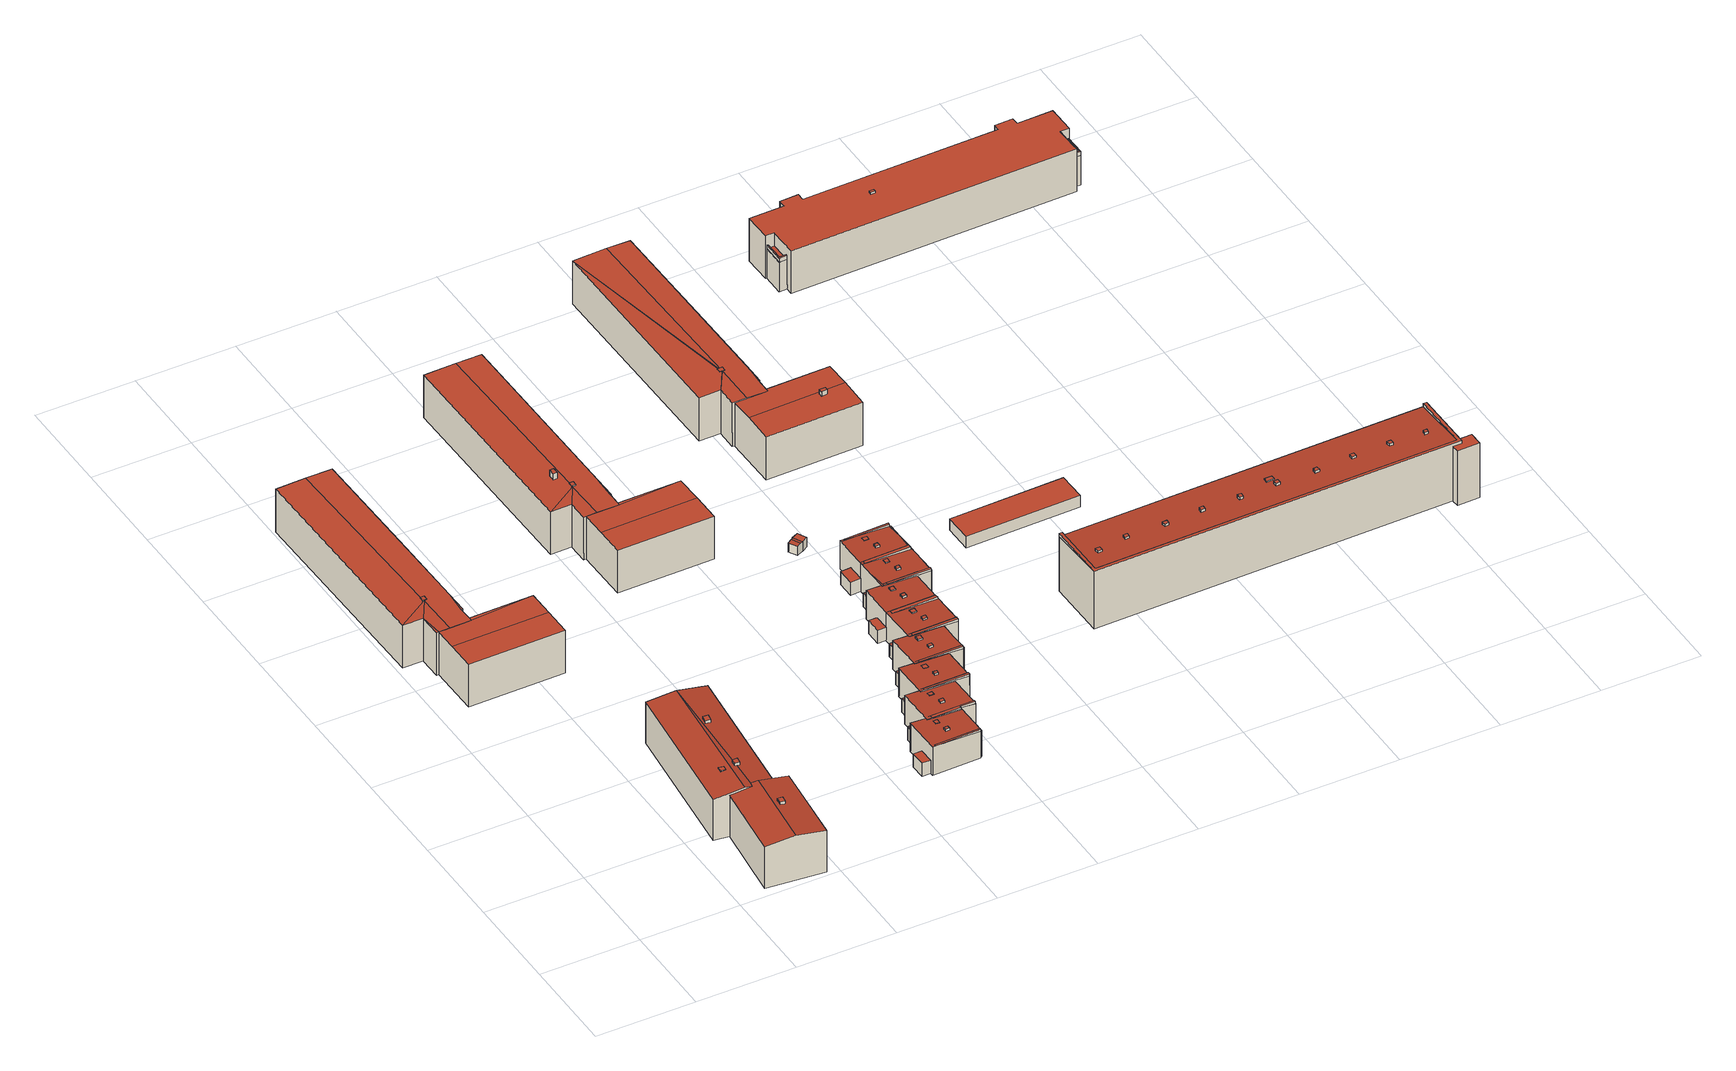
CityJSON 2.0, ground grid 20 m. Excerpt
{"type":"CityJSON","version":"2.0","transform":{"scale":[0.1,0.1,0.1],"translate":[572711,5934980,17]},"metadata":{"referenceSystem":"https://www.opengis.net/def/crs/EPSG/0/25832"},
"CityObjects":{
"building1":{"type":"Building","attributes":{"Grundfläche 2D":"534.736871","Grundhöhe NN":"17.238"},"children":["building1-1","building1-2","building1-3","building1-4"],"geometry":[{"type":"Solid","lod":"3","boundaries":[[[[0,1,2,3,4]],[[5,6,7,0,4,8,9]],[[7,6,5,10,11,12,0]],[[13,14,15,16,17,8,18]],[[19,15,14,20]],[[2,1,21,22]],[[8,4,3,2,22,23,18]],[[12,11,24,25]],[[21,1,0,12,25]],[[13,18,23,26]],[[20,14,13,26,27]],[[19,20,27,28]],[[10,5,16,15,19,28,24,11]],[[16,5,9,17]],[[9,8,17]],[[27,26,23,22,21,25,24,28]]]],"semantics":{"surfaces":[{"type":"RoofSurface"},{"type":"WallSurface"},{"type":"GroundSurface"}],"values":[[0,0,0,0,0,1,1,1,1,1,1,1,1,1,1,2]]}}]},
"building1-1":{"type":"BuildingInstallation","parents":["building1"],"geometry":[{"type":"MultiSurface","lod":"3","boundaries":[[[29,30,31,32]],[[32,31,33,34]],[[29,32,34,35]],[[30,29,35,36]],[[31,30,36,33]]],"semantics":{"surfaces":[{"type":"RoofSurface"},{"type":"WallSurface"}],"values":[0,1,1,1,1]}}]},
"building1-2":{"type":"BuildingInstallation","parents":["building1"],"geometry":[{"type":"MultiSurface","lod":"3","boundaries":[[[37,38,39,40]],[[6,41,38,37,42]],[[41,43,39,38]],[[7,44,40,39,43]],[[44,42,37,40]]],"semantics":{"surfaces":[{"type":"RoofSurface"},{"type":"WallSurface"}],"values":[0,1,1,1,1]}}]},
"building1-3":{"type":"BuildingInstallation","parents":["building1"],"geometry":[{"type":"MultiSurface","lod":"3","boundaries":[[[45,46,47,48]],[[48,47,49,50]],[[45,48,50,51]],[[46,45,51,52]],[[47,46,52,49]]],"semantics":{"surfaces":[{"type":"RoofSurface"},{"type":"WallSurface"}],"values":[0,1,1,1,1]}}]},
"building1-4":{"type":"BuildingInstallation","parents":["building1"],"geometry":[{"type":"MultiSurface","lod":"3","boundaries":[[[53,54,55,56]],[[56,55,57,58]],[[53,56,58,59]],[[54,53,59,60]],[[55,54,60,57]]],"semantics":{"surfaces":[{"type":"RoofSurface"},{"type":"WallSurface"}],"values":[0,1,1,1,1]}}]},
"building2":{"type":"Building","attributes":{"Grundfläche 2D":"749.500406","Grundhöhe NN":"17.778"},"children":["building2-1","building2-2","building2-3"],"geometry":[{"type":"Solid","lod":"3","boundaries":[[[[61,62,63]],[[64,65,63]],[[63,65,66,61]],[[67,68,69,70,71,72,73,74,61,66]],[[61,74,73,75,62,61,66]],[[76,70,69]],[[77,78,79,80]],[[81,67,82,65,79,78]],[[67,81,68]],[[75,73,72,83,84]],[[62,75,84,85]],[[63,62,85,86]],[[64,63,86,87]],[[66,65,82,67]],[[88,65,64,87]],[[68,89,90,69]],[[76,69,90,91]],[[72,71,70,76,91,83]],[[80,79,65,88,92]],[[77,80,92,93]],[[81,78,77,93,94]],[[68,81,94,89]],[[84,83,91,90,89,94,93,92,88,87,86,85]]]],"semantics":{"surfaces":[{"type":"RoofSurface"},{"type":"WallSurface"},{"type":"GroundSurface"}],"values":[[0,0,0,0,0,0,0,0,0,1,1,1,1,1,1,1,1,1,1,1,1,1,2]]}}]},
"building2-1":{"type":"BuildingInstallation","parents":["building2"],"geometry":[{"type":"MultiSurface","lod":"3","boundaries":[[[95,96,97,98,99]],[[95,100,61,96]],[[97,96,61,101]],[[98,97,101,102]],[[102,74,103,99,98]],[[95,99,103,100]]],"semantics":{"surfaces":[{"type":"RoofSurface"},{"type":"WallSurface"}],"values":[0,1,1,1,1,1]}}]},
"building2-2":{"type":"BuildingInstallation","parents":["building2"],"geometry":[{"type":"MultiSurface","lod":"3","boundaries":[[[104,105,106,107]],[[108,109,106,105]],[[109,110,107,106]],[[110,111,104,107]],[[111,108,105,104]],[[108,111,110,109]]],"semantics":{"surfaces":[{"type":"RoofSurface"},{"type":"WallSurface"},{"type":"OuterCeilingSurface"}],"values":[0,1,1,1,1,2]}}]},
"building2-3":{"type":"BuildingInstallation","parents":["building2"],"geometry":[{"type":"MultiSurface","lod":"3","boundaries":[[[112,113,114,115]],[[116,117,114,113]],[[117,118,115,114]],[[118,119,112,115]],[[119,116,113,112]],[[116,119,118,117]]],"semantics":{"surfaces":[{"type":"RoofSurface"},{"type":"WallSurface"},{"type":"OuterCeilingSurface"}],"values":[0,1,1,1,1,2]}}]},
"building3":{"type":"Building","attributes":{"Grundfläche 2D":"761.892820","Grundhöhe NN":"17.758"},"children":["building3-1","building3-2","building3-3","building3-4","building3-5"],"geometry":[{"type":"Solid","lod":"3","boundaries":[[[[120,121,122,123,124]],[[125,123,122]],[[125,126,127,123]],[[128,129,130]],[[123,127,131,132,130,129,133,120,124]],[[134,135,136,137]],[[137,138,131,139,134]],[[132,131,138]],[[122,121,140,141]],[[125,122,141,142]],[[126,125,142,143]],[[131,127,126,143,144,139]],[[132,145,146,130]],[[128,130,146,147]],[[133,129,128,147,148]],[[140,121,120,133,148]],[[135,134,139,144,149]],[[136,135,149,150]],[[138,137,136,150,151]],[[132,138,151,145]],[[150,149,144,143,142,141,140,148,147,146,145,151]]]],"semantics":{"surfaces":[{"type":"RoofSurface"},{"type":"WallSurface"},{"type":"GroundSurface"}],"values":[[0,0,0,0,0,0,0,0,1,1,1,1,1,1,1,1,1,1,1,1,2]]}}]},
"building3-1":{"type":"BuildingInstallation","parents":["building3"],"geometry":[{"type":"MultiSurface","lod":"3","boundaries":[[[152,153,154,155,156,157]],[[158,123,154,153]],[[123,159,155,154]],[[156,155,159,160]],[[160,124,157,156]],[[124,161,152,157]],[[152,161,158,153]]],"semantics":{"surfaces":[{"type":"RoofSurface"},{"type":"WallSurface"}],"values":[0,1,1,1,1,1,1]}}]},
"building3-2":{"type":"BuildingInstallation","parents":["building3"],"geometry":[{"type":"MultiSurface","lod":"3","boundaries":[[[162,163,164,165]],[[165,164,166,167]],[[162,165,167,168]],[[163,162,168,169]],[[164,163,169,166]]],"semantics":{"surfaces":[{"type":"RoofSurface"},{"type":"WallSurface"}],"values":[0,1,1,1,1]}}]},
"building3-3":{"type":"BuildingInstallation","parents":["building3"],"geometry":[{"type":"MultiSurface","lod":"3","boundaries":[[[170,171,172,173]],[[174,175,172,171]],[[175,176,173,172]],[[176,177,170,173]],[[177,174,171,170]],[[174,177,176,175]]],"semantics":{"surfaces":[{"type":"RoofSurface"},{"type":"WallSurface"},{"type":"OuterCeilingSurface"}],"values":[0,1,1,1,1,2]}}]},
"building3-4":{"type":"BuildingInstallation","parents":["building3"],"geometry":[{"type":"MultiSurface","lod":"3","boundaries":[[[178,179,180,181]],[[182,183,180,179]],[[183,184,181,180]],[[184,185,178,181]],[[185,182,179,178]],[[182,185,184,183]]],"semantics":{"surfaces":[{"type":"RoofSurface"},{"type":"WallSurface"},{"type":"OuterCeilingSurface"}],"values":[0,1,1,1,1,2]}}]},
"building3-5":{"type":"BuildingInstallation","parents":["building3"],"geometry":[{"type":"MultiSurface","lod":"3","boundaries":[[[186,187,188,189]],[[190,191,188,187]],[[191,192,189,188]],[[192,193,186,189]],[[193,190,187,186]],[[190,193,192,191]]],"semantics":{"surfaces":[{"type":"RoofSurface"},{"type":"WallSurface"},{"type":"OuterCeilingSurface"}],"values":[0,1,1,1,1,2]}}]},
"building4":{"type":"Building","attributes":{"Grundfläche 2D":"634.368986","Grundhöhe NN":"17.994"},"children":["building4-1","building4-2","building4-3","building4-4","building4-5","building4-6","building4-7","building4-8","building4-9","building4-10","building4-11","building4-12","building4-13","building4-14","building4-15","building4-16","building4-17","building4-18","building4-19","building4-20","building4-21","building4-22","building4-23","building4-24","building4-25","building4-26","building4-27","building4-28","building4-29","building4-30","building4-31","building4-32","building4-33"],"geometry":[{"type":"Solid","lod":"3","boundaries":[[[[194,195,196,197,198,199,200,201,202,203,204]],[[205,206,207]],[[208,209,210,211,212,213,214,215,216,217,206,205,218,219]],[[220,212,211]],[[221,214,213]],[[222,223,224,225,226,215,214,227]],[[221,227,214]],[[228,222,227]],[[229,230,231,232,233,234,235,236,237,238]],[[239,240,241,242,243,244,245,246,247,248,249]],[[238,237,250,251,252,253,230,229]],[[254,255,256,257,258,259,260,261,262,263,264]],[[265,266,267,268,269,270,271,272,273,274,275,276]],[[277,278,279,280]],[[281,282,283,284]],[[285,286,287,288]],[[289,290,291,292]],[[293,294,295,296]],[[297,298,299,300,301]],[[302,303,304,305]],[[306,307,308,309]],[[310,311,280,279,252,251,207,206,217,216,215,298,297,312]],[[313,314,315,316,317,318,210,209,208,219,218,205,207,251,250]],[[211,210,318,319]],[[220,211,319,320]],[[221,213,212,220,320,321]],[[298,215,226,225,322,323,299]],[[227,221,321,324,228]],[[228,324,325,222]],[[223,222,325,326]],[[225,224,223,326,322]],[[288,287,195,194,231,230,327,328]],[[329,330,331,332,233,232,231,194,204]],[[235,234,333,334]],[[234,233,332,333]],[[237,236,235,334,335]],[[336,253,252,279,278,337]],[[295,338,327,230,253,336,339,296]],[[314,313,250,237,335,315]],[[340,256,255,308,307,341]],[[292,291,245,244,258,257,256,340,342]],[[343,344,345,346,260,259,258,244,243]],[[261,260,346,347]],[[262,261,347,348]],[[349,350,263,262,348,351]],[[352,270,269,303,302,353]],[[282,354,355,271,270,352,356,283]],[[273,272,271,355,357]],[[274,273,357,358]],[[275,274,358,359]],[[360,361,276,275,359,362]],[[363,196,195,287,286,364]],[[309,308,255,254,197,196,363,365]],[[263,350,349,351,366,200,199,198,197,254,264]],[[201,200,366,367]],[[202,201,367,368]],[[330,329,204,203,202,368,331]],[[369,246,245,291,290,370]],[[304,303,269,268,247,246,369,371]],[[249,248,247,268,267,266]],[[249,266,265,239]],[[361,360,362,372,241,240,239,265,276]],[[344,343,243,242,241,372,345]],[[277,280,311,373]],[[278,277,373,337]],[[284,283,356,374]],[[281,284,374,375]],[[282,281,375,354]],[[285,288,328,376]],[[286,285,376,364]],[[289,292,342,377]],[[290,289,377,370]],[[293,296,339,378]],[[294,293,378,379]],[[295,294,379,338]],[[300,299,323,380]],[[301,300,380,381]],[[297,301,381,312]],[[305,304,371,382]],[[302,305,382,353]],[[306,309,365,383]],[[307,306,383,341]],[[369,370,377,342,340,341,383,365,363,364,376,328,327,338,379,378,339,336,337,373,311,310,312,381,380,323,322,326,325,324,321,320,319,318,317,316,315,335,334,333,332,331,368,367,366,351,348,347,346,345,372,362,359,358,357,355,354,375,374,356,352,353,382,371]]]],"semantics":{"surfaces":[{"type":"RoofSurface"},{"type":"WallSurface"},{"type":"GroundSurface"}],"values":[[0,0,0,0,0,0,0,0,0,0,0,0,0,0,0,0,0,0,0,0,0,1,1,1,1,1,1,1,1,1,1,1,1,1,1,1,1,1,1,1,1,1,1,1,1,1,1,1,1,1,1,1,1,1,1,1,1,1,1,1,1,1,1,1,1,1,1,1,1,1,1,1,1,1,1,1,1,1,1,1,1,1,2]]}}]},
"building4-1":{"type":"BuildingInstallation","parents":["building4"],"geometry":[{"type":"MultiSurface","lod":"3","boundaries":[[[384,385,198,386]],[[201,387,384,386,200]],[[387,385,384]],[[199,200,386,198]]],"semantics":{"surfaces":[{"type":"RoofSurface"},{"type":"WallSurface"}],"values":[0,1,1,1]}}]},
"building4-2":{"type":"BuildingInstallation","parents":["building4"],"geometry":[{"type":"MultiSurface","lod":"3","boundaries":[[[388,389,390,391]],[[391,390,392,393]],[[393,394,388,391]],[[389,388,394,395]],[[395,392,390,389]]],"semantics":{"surfaces":[{"type":"RoofSurface"},{"type":"WallSurface"}],"values":[0,1,1,1,1]}}]},
"building4-3":{"type":"BuildingInstallation","parents":["building4"],"geometry":[{"type":"MultiSurface","lod":"3","boundaries":[[[396,397,398,399]],[[400,401,399,398]],[[396,399,401,402]],[[397,396,402,403]],[[403,400,398,397]]],"semantics":{"surfaces":[{"type":"RoofSurface"},{"type":"WallSurface"}],"values":[0,1,1,1,1]}}]},
"building4-4":{"type":"BuildingInstallation","parents":["building4"],"geometry":[{"type":"MultiSurface","lod":"3","boundaries":[[[404,215,216,217,405,406]],[[405,407,406]],[[407,214,404,406]],[[214,215,404]]],"semantics":{"surfaces":[{"type":"RoofSurface"},{"type":"WallSurface"}],"values":[0,1,1,1]}}]},
"building4-5":{"type":"BuildingInstallation","parents":["building4"],"geometry":[{"type":"MultiSurface","lod":"3","boundaries":[[[408,409,410,411]],[[409,408,412,413]],[[411,410,414,415]],[[408,411,415,412]],[[410,409,413,414]]],"semantics":{"surfaces":[{"type":"RoofSurface"},{"type":"WallSurface"}],"values":[0,1,1,1,1]}}]},
"building4-6":{"type":"BuildingInstallation","parents":["building4"],"geometry":[{"type":"MultiSurface","lod":"3","boundaries":[[[416,417,418,419,420]],[[421,422,417,416]],[[422,423,418,417]],[[423,424,419,418]],[[424,425,421,416,420,419]]],"semantics":{"surfaces":[{"type":"RoofSurface"},{"type":"WallSurface"}],"values":[0,1,1,1,1]}}]},
"building4-7":{"type":"BuildingInstallation","parents":["building4"],"geometry":[{"type":"MultiSurface","lod":"3","boundaries":[[[426,427,428,429,430,431,205,432]],[[210,211,433,428,427]],[[429,428,433,434,435,436,431,430]],[[205,218,219,208,209,210,427,426,432]]],"semantics":{"surfaces":[{"type":"RoofSurface"},{"type":"WallSurface"}],"values":[0,1,1,1]}}]},
"building4-8":{"type":"BuildingInstallation","parents":["building4"],"geometry":[{"type":"MultiSurface","lod":"3","boundaries":[[[437,438,439,440]],[[441,442,438,437]],[[439,438,442,443]],[[443,444,440,439]],[[437,440,444,441]]],"semantics":{"surfaces":[{"type":"RoofSurface"},{"type":"WallSurface"}],"values":[0,1,1,1,1]}}]},
"building4-9":{"type":"BuildingInstallation","parents":["building4"],"geometry":[{"type":"MultiSurface","lod":"3","boundaries":[[[445,446,447,448]],[[448,447,449,450]],[[445,448,450,451]],[[446,445,451,452]],[[447,446,452,449]]],"semantics":{"surfaces":[{"type":"RoofSurface"},{"type":"WallSurface"}],"values":[0,1,1,1,1]}}]},
"building4-10":{"type":"BuildingInstallation","parents":["building4"],"geometry":[{"type":"MultiSurface","lod":"3","boundaries":[[[453,224,454,455]],[[453,223,224]],[[456,457,455,454]],[[457,222,223,453,455]]],"semantics":{"surfaces":[{"type":"RoofSurface"},{"type":"WallSurface"}],"values":[0,1,1,1]}}]},
"building4-11":{"type":"BuildingInstallation","parents":["building4"],"geometry":[{"type":"MultiSurface","lod":"3","boundaries":[[[458,459,460,229]],[[238,229,460]],[[459,458,461]],[[461,238,460,459]]],"semantics":{"surfaces":[{"type":"RoofSurface"},{"type":"WallSurface"}],"values":[0,1,1,1]}}]},
"building4-12":{"type":"BuildingInstallation","parents":["building4"],"geometry":[{"type":"MultiSurface","lod":"3","boundaries":[[[462,463,464,232,465]],[[233,234,466,463,462,465]],[[463,466,464]],[[233,465,232]]],"semantics":{"surfaces":[{"type":"RoofSurface"},{"type":"WallSurface"}],"values":[0,1,1,1]}}]},
"building4-13":{"type":"BuildingInstallation","parents":["building4"],"geometry":[{"type":"MultiSurface","lod":"3","boundaries":[[[467,468,469,470]],[[470,469,471,472]],[[467,470,472,473]],[[468,467,473,474]],[[469,468,474,471]]],"semantics":{"surfaces":[{"type":"RoofSurface"},{"type":"WallSurface"}],"values":[0,1,1,1,1]}}]},
"building4-14":{"type":"BuildingInstallation","parents":["building4"],"geometry":[{"type":"MultiSurface","lod":"3","boundaries":[[[475,476,477,478]],[[479,480,478,477]],[[475,478,480,481]],[[476,475,481,482]],[[482,479,477,476]]],"semantics":{"surfaces":[{"type":"RoofSurface"},{"type":"WallSurface"}],"values":[0,1,1,1,1]}}]},
"building4-15":{"type":"BuildingInstallation","parents":["building4"],"geometry":[{"type":"MultiSurface","lod":"3","boundaries":[[[483,484,485,486]],[[487,488,486,485]],[[483,486,488,489]],[[484,483,489,490]],[[490,487,485,484]]],"semantics":{"surfaces":[{"type":"RoofSurface"},{"type":"WallSurface"}],"values":[0,1,1,1,1]}}]},
"building4-16":{"type":"BuildingInstallation","parents":["building4"],"geometry":[{"type":"MultiSurface","lod":"3","boundaries":[[[491,492,493,494]],[[494,493,495,496]],[[496,497,491,494]],[[492,491,497,498]],[[498,495,493,492]]],"semantics":{"surfaces":[{"type":"RoofSurface"},{"type":"WallSurface"}],"values":[0,1,1,1,1]}}]},
"building4-17":{"type":"BuildingInstallation","parents":["building4"],"geometry":[{"type":"MultiSurface","lod":"3","boundaries":[[[499,500,501,502,248,503]],[[240,504,501,500]],[[501,504,502]],[[249,503,248]],[[249,239,499,503]],[[239,240,500,499]]],"semantics":{"surfaces":[{"type":"RoofSurface"},{"type":"WallSurface"}],"values":[0,1,1,1,1,1]}}]},
"building4-18":{"type":"BuildingInstallation","parents":["building4"],"geometry":[{"type":"MultiSurface","lod":"3","boundaries":[[[505,506,507,508]],[[508,507,509,510]],[[505,508,510,511]],[[506,505,511,512]],[[507,506,512,509]]],"semantics":{"surfaces":[{"type":"RoofSurface"},{"type":"WallSurface"}],"values":[0,1,1,1,1]}}]},
"building4-19":{"type":"BuildingInstallation","parents":["building4"],"geometry":[{"type":"MultiSurface","lod":"3","boundaries":[[[513,514,515,516]],[[517,518,516,515]],[[513,516,518,519]],[[514,513,519,520]],[[520,517,515,514]]],"semantics":{"surfaces":[{"type":"RoofSurface"},{"type":"WallSurface"}],"values":[0,1,1,1,1]}}]},
"building4-20":{"type":"BuildingInstallation","parents":["building4"],"geometry":[{"type":"MultiSurface","lod":"3","boundaries":[[[521,522,523,259,524]],[[260,261,525,522,521,524]],[[525,523,522]],[[260,524,259]]],"semantics":{"surfaces":[{"type":"RoofSurface"},{"type":"WallSurface"}],"values":[0,1,1,1]}}]},
"building4-21":{"type":"BuildingInstallation","parents":["building4"],"geometry":[{"type":"MultiSurface","lod":"3","boundaries":[[[526,527,528,529]],[[530,531,529,528]],[[526,529,531,532]],[[527,526,532,533]],[[533,530,528,527]]],"semantics":{"surfaces":[{"type":"RoofSurface"},{"type":"WallSurface"}],"values":[0,1,1,1,1]}}]},
"building4-22":{"type":"BuildingInstallation","parents":["building4"],"geometry":[{"type":"MultiSurface","lod":"3","boundaries":[[[534,535,536,537]],[[537,536,538,539]],[[539,540,534,537]],[[535,534,540,541]],[[541,538,536,535]]],"semantics":{"surfaces":[{"type":"RoofSurface"},{"type":"WallSurface"}],"values":[0,1,1,1,1]}}]},
"building4-23":{"type":"BuildingInstallation","parents":["building4"],"geometry":[{"type":"MultiSurface","lod":"3","boundaries":[[[542,543,544,545]],[[545,544,546,547]],[[542,545,547,548]],[[543,542,548,549]],[[544,543,549,546]]],"semantics":{"surfaces":[{"type":"RoofSurface"},{"type":"WallSurface"}],"values":[0,1,1,1,1]}}]},
"building4-24":{"type":"BuildingInstallation","parents":["building4"],"geometry":[{"type":"MultiSurface","lod":"3","boundaries":[[[550,551,552,553,272]],[[273,274,554,552,551,550]],[[552,554,553]],[[550,272,273]]],"semantics":{"surfaces":[{"type":"RoofSurface"},{"type":"WallSurface"}],"values":[0,1,1,1]}}]},
"building4-25":{"type":"BuildingInstallation","parents":["building4"],"geometry":[{"type":"MultiSurface","lod":"3","boundaries":[[[555,556,557,558]],[[558,557,559,560]],[[555,558,560,561]],[[556,555,561,562]],[[557,556,562,559]]],"semantics":{"surfaces":[{"type":"RoofSurface"},{"type":"WallSurface"}],"values":[0,1,1,1,1]}}]},
"building4-26":{"type":"BuildingInstallation","parents":["building4"],"geometry":[{"type":"MultiSurface","lod":"3","boundaries":[[[563,564,565,566]],[[567,568,566,565]],[[568,569,563,566]],[[569,570,564,563]],[[570,567,565,564]],[[570,569,568,567]]],"semantics":{"surfaces":[{"type":"RoofSurface"},{"type":"WallSurface"},{"type":"OuterCeilingSurface"}],"values":[0,1,1,1,1,2]}}]},
"building4-27":{"type":"BuildingInstallation","parents":["building4"],"geometry":[{"type":"MultiSurface","lod":"3","boundaries":[[[571,572,573,574]],[[574,573,575,576]],[[572,571,577,578]],[[573,572,578,575]],[[576,577,571,574]],[[578,577,576,575]]],"semantics":{"surfaces":[{"type":"RoofSurface"},{"type":"WallSurface"},{"type":"OuterCeilingSurface"}],"values":[0,1,1,1,1,2]}}]},
"building4-28":{"type":"BuildingInstallation","parents":["building4"],"geometry":[{"type":"MultiSurface","lod":"3","boundaries":[[[579,580,581,582]],[[583,584,581,580]],[[584,585,582,581]],[[585,586,579,582]],[[586,583,580,579]],[[583,586,585,584]]],"semantics":{"surfaces":[{"type":"RoofSurface"},{"type":"WallSurface"},{"type":"OuterCeilingSurface"}],"values":[0,1,1,1,1,2]}}]},
"building4-29":{"type":"BuildingInstallation","parents":["building4"],"geometry":[{"type":"MultiSurface","lod":"3","boundaries":[[[587,588,329,589]],[[330,590,589,329]],[[591,330,329,588]],[[590,592,587,589]],[[592,591,588,587]],[[591,592,590,330]]],"semantics":{"surfaces":[{"type":"RoofSurface"},{"type":"WallSurface"},{"type":"OuterCeilingSurface"}],"values":[0,1,1,1,1,2]}}]},
"building4-30":{"type":"BuildingInstallation","parents":["building4"],"geometry":[{"type":"MultiSurface","lod":"3","boundaries":[[[593,594,595,313,596,597]],[[598,593,599]],[[314,600,596,313]],[[598,601,314,313,595,594,593]],[[600,602,597,596]],[[602,599,593,597]],[[314,601,598,599,602,600]]],"semantics":{"surfaces":[{"type":"RoofSurface"},{"type":"WallSurface"},{"type":"OuterCeilingSurface"}],"values":[0,1,1,1,1,1,2]}}]},
"building4-31":{"type":"BuildingInstallation","parents":["building4"],"geometry":[{"type":"MultiSurface","lod":"3","boundaries":[[[603,604,350,605]],[[606,349,350,604]],[[349,607,605,350]],[[607,608,603,605]],[[608,606,604,603]],[[606,608,607,349]]],"semantics":{"surfaces":[{"type":"RoofSurface"},{"type":"WallSurface"},{"type":"OuterCeilingSurface"}],"values":[0,1,1,1,1,2]}}]},
"building4-32":{"type":"BuildingInstallation","parents":["building4"],"geometry":[{"type":"MultiSurface","lod":"3","boundaries":[[[609,343,610,611]],[[344,612,610,343]],[[612,613,611,610]],[[613,614,609,611]],[[614,344,343,609]],[[344,614,613,612]]],"semantics":{"surfaces":[{"type":"RoofSurface"},{"type":"WallSurface"},{"type":"OuterCeilingSurface"}],"values":[0,1,1,1,1,2]}}]},
"building4-33":{"type":"BuildingInstallation","parents":["building4"],"geometry":[{"type":"MultiSurface","lod":"3","boundaries":[[[615,361,616,617]],[[618,360,361,615]],[[619,620,617,616]],[[620,618,615,617]],[[360,619,616,361]],[[360,618,620,619]]],"semantics":{"surfaces":[{"type":"RoofSurface"},{"type":"WallSurface"},{"type":"OuterCeilingSurface"}],"values":[0,1,1,1,1,2]}}]},
"building5":{"type":"Building","attributes":{"Grundfläche 2D":"3.116843","Grundhöhe NN":"17.850"},"geometry":[{"type":"Solid","lod":"3","boundaries":[[[[621,622,623,624]],[[625,621,624,626]],[[626,624,623,627,628]],[[625,626,628,629]],[[622,621,625,629,630]],[[623,622,630,627]],[[628,627,630,629]]]],"semantics":{"surfaces":[{"type":"RoofSurface"},{"type":"WallSurface"},{"type":"GroundSurface"}],"values":[[0,0,1,1,1,1,2]]}}]},
"building6":{"type":"Building","attributes":{"Grundfläche 2D":"2.848188","Grundhöhe NN":"17.833"},"geometry":[{"type":"Solid","lod":"3","boundaries":[[[[631,625,626,632,633]],[[631,634,635,636,626,625]],[[636,637,632,626]],[[637,638,633,632]],[[638,634,631,633]],[[636,635,634,638,637]]]],"semantics":{"surfaces":[{"type":"RoofSurface"},{"type":"WallSurface"},{"type":"GroundSurface"}],"values":[[0,1,1,1,1,2]]}}]},
"building7":{"type":"Building","attributes":{"Grundfläche 2D":"762.832869","Grundhöhe NN":"17.699"},"children":["building7-1","building7-2","building7-3","building7-4"],"geometry":[{"type":"Solid","lod":"3","boundaries":[[[[639,640,641]],[[639,641,642]],[[642,641,643,644]],[[639,642,644]],[[645,646,639,644]],[[647,648,649,650,651,652,653,640,639,646]],[[654,651,650]],[[649,648,647,655,656,657,658,659]],[[660,657,656,661]],[[643,641,662,663]],[[644,643,663,664]],[[645,644,664,665]],[[647,646,645,665,666,655]],[[650,659,667,668]],[[659,650,649]],[[654,650,668,669]],[[653,652,651,654,669,670]],[[662,641,640,653,670]],[[661,656,655,666,671]],[[660,661,671,672]],[[658,657,660,672,673]],[[659,658,673,667]],[[662,670,669,668,667,673,672,671,666,665,664,663]]]],"semantics":{"surfaces":[{"type":"RoofSurface"},{"type":"WallSurface"},{"type":"GroundSurface"}],"values":[[0,0,0,0,0,0,0,0,0,1,1,1,1,1,1,1,1,1,1,1,1,1,2]]}}]},
"building7-1":{"type":"BuildingInstallation","parents":["building7"],"geometry":[{"type":"MultiSurface","lod":"3","boundaries":[[[674,675,676,677,678,679]],[[674,679,680,681]],[[681,642,639,682,677,676,675,674]],[[678,677,682,683]],[[683,684,680,679,678]]],"semantics":{"surfaces":[{"type":"RoofSurface"},{"type":"WallSurface"}],"values":[0,1,1,1,1]}}]},
"building7-2":{"type":"BuildingInstallation","parents":["building7"],"geometry":[{"type":"MultiSurface","lod":"3","boundaries":[[[685,686,687,688]],[[689,690,688,687]],[[685,688,690,691]],[[691,692,686,685]],[[687,686,692,689]]],"semantics":{"surfaces":[{"type":"RoofSurface"},{"type":"WallSurface"}],"values":[0,1,1,1,1]}}]},
"building7-3":{"type":"BuildingInstallation","parents":["building7"],"geometry":[{"type":"MultiSurface","lod":"3","boundaries":[[[693,694,695,696]],[[697,698,695,694]],[[698,699,696,695]],[[699,700,693,696]],[[700,697,694,693]],[[697,700,699,698]]],"semantics":{"surfaces":[{"type":"RoofSurface"},{"type":"WallSurface"},{"type":"OuterCeilingSurface"}],"values":[0,1,1,1,1,2]}}]},
"building7-4":{"type":"BuildingInstallation","parents":["building7"],"geometry":[{"type":"MultiSurface","lod":"3","boundaries":[[[701,702,703,704]],[[705,706,704,703]],[[706,707,701,704]],[[707,708,702,701]],[[708,705,703,702]],[[708,707,706,705]]],"semantics":{"surfaces":[{"type":"RoofSurface"},{"type":"WallSurface"},{"type":"OuterCeilingSurface"}],"values":[0,1,1,1,1,2]}}]},
"building8":{"type":"Building","attributes":{"Grundfläche 2D":"1.119702","Grundhöhe NN":"17.657"},"geometry":[{"type":"Solid","lod":"3","boundaries":[[[[709,710,711,712]],[[713,714,712,711]],[[714,715,709,712]],[[715,716,710,709]],[[716,713,711,710]],[[716,715,714,713]]]],"semantics":{"surfaces":[{"type":"RoofSurface"},{"type":"WallSurface"},{"type":"GroundSurface"}],"values":[[0,1,1,1,1,2]]}}]},
"building9":{"type":"Building","attributes":{"Grundfläche 2D":"134.049002","Grundhöhe NN":"17.756"},"geometry":[{"type":"Solid","lod":"3","boundaries":[[[[717,718,719,720]],[[721,722,720,719]],[[722,723,717,720]],[[723,724,718,717]],[[724,721,719,718]],[[724,723,722,721]]]],"semantics":{"surfaces":[{"type":"RoofSurface"},{"type":"WallSurface"},{"type":"GroundSurface"}],"values":[[0,1,1,1,1,2]]}}]},
"building10":{"type":"Building","attributes":{"Grundfläche 2D":"916.724806","Grundhöhe NN":"17.345"},"children":["building10-1","building10-2","building10-3","building10-4","building10-5","building10-6","building10-7","building10-8","building10-9","building10-10","building10-11"],"geometry":[{"type":"Solid","lod":"3","boundaries":[[[[725,726,727,728,729,730,731,732]],[[733,734,735,736]],[[737,738,739,740,741,742]],[[727,743,728]],[[744,730,729]],[[744,734,731,730]],[[733,732,731,734]],[[725,732,733,736]],[[736,735,726,725]],[[735,743,727,726]],[[742,729,728,745,746,737]],[[747,744,729,742,741,748]],[[743,735,734,744,747,749]],[[728,743,749,745]],[[738,737,746,750]],[[739,738,750,751]],[[740,739,751,752]],[[741,740,752,748]],[[748,752,751,750,746,745,749,747]]]],"semantics":{"surfaces":[{"type":"RoofSurface"},{"type":"WallSurface"},{"type":"GroundSurface"}],"values":[[0,0,0,1,1,1,1,1,1,1,1,1,1,1,1,1,1,1,2]]}}]},
"building10-1":{"type":"BuildingInstallation","parents":["building10"],"geometry":[{"type":"MultiSurface","lod":"3","boundaries":[[[753,754,755,756]],[[756,755,757,758]],[[753,756,758,759]],[[754,753,759,760]],[[755,754,760,757]]],"semantics":{"surfaces":[{"type":"RoofSurface"},{"type":"WallSurface"}],"values":[0,1,1,1,1]}}]},
"building10-2":{"type":"BuildingInstallation","parents":["building10"],"geometry":[{"type":"MultiSurface","lod":"3","boundaries":[[[761,762,763,764]],[[764,763,765,766]],[[761,764,766,767]],[[762,761,767,768]],[[763,762,768,765]]],"semantics":{"surfaces":[{"type":"RoofSurface"},{"type":"WallSurface"}],"values":[0,1,1,1,1]}}]},
"building10-3":{"type":"BuildingInstallation","parents":["building10"],"geometry":[{"type":"MultiSurface","lod":"3","boundaries":[[[769,770,771,772]],[[772,771,773,774]],[[769,772,774,775]],[[770,769,775,776]],[[771,770,776,773]]],"semantics":{"surfaces":[{"type":"RoofSurface"},{"type":"WallSurface"}],"values":[0,1,1,1,1]}}]},
"building10-4":{"type":"BuildingInstallation","parents":["building10"],"geometry":[{"type":"MultiSurface","lod":"3","boundaries":[[[777,778,779,780]],[[780,779,781,782]],[[777,780,782,783]],[[778,777,783,784]],[[779,778,784,781]]],"semantics":{"surfaces":[{"type":"RoofSurface"},{"type":"WallSurface"}],"values":[0,1,1,1,1]}}]},
"building10-5":{"type":"BuildingInstallation","parents":["building10"],"geometry":[{"type":"MultiSurface","lod":"3","boundaries":[[[785,786,787,788]],[[788,787,789,790]],[[785,788,790,791]],[[786,785,791,792]],[[787,786,792,789]]],"semantics":{"surfaces":[{"type":"RoofSurface"},{"type":"WallSurface"}],"values":[0,1,1,1,1]}}]},
"building10-6":{"type":"BuildingInstallation","parents":["building10"],"geometry":[{"type":"MultiSurface","lod":"3","boundaries":[[[793,794,795,796]],[[796,795,797,798]],[[793,796,798,799]],[[794,793,799,800]],[[795,794,800,797]]],"semantics":{"surfaces":[{"type":"RoofSurface"},{"type":"WallSurface"}],"values":[0,1,1,1,1]}}]},
"building10-7":{"type":"BuildingInstallation","parents":["building10"],"geometry":[{"type":"MultiSurface","lod":"3","boundaries":[[[801,802,803,804]],[[804,803,805,806]],[[801,804,806,807]],[[802,801,807,808]],[[803,802,808,805]]],"semantics":{"surfaces":[{"type":"RoofSurface"},{"type":"WallSurface"}],"values":[0,1,1,1,1]}}]},
"building10-8":{"type":"BuildingInstallation","parents":["building10"],"geometry":[{"type":"MultiSurface","lod":"3","boundaries":[[[809,810,811,812]],[[812,811,813,814]],[[814,815,809,812]],[[810,809,815,816]],[[816,813,811,810]]],"semantics":{"surfaces":[{"type":"RoofSurface"},{"type":"WallSurface"}],"values":[0,1,1,1,1]}}]},
"building10-9":{"type":"BuildingInstallation","parents":["building10"],"geometry":[{"type":"MultiSurface","lod":"3","boundaries":[[[817,818,819,820]],[[820,819,821,822]],[[817,820,822,823]],[[818,817,823,824]],[[819,818,824,821]]],"semantics":{"surfaces":[{"type":"RoofSurface"},{"type":"WallSurface"}],"values":[0,1,1,1,1]}}]},
"building10-10":{"type":"BuildingInstallation","parents":["building10"],"geometry":[{"type":"MultiSurface","lod":"3","boundaries":[[[825,826,827,828]],[[828,827,829,830]],[[825,828,830,831]],[[826,825,831,832]],[[827,826,832,829]]],"semantics":{"surfaces":[{"type":"RoofSurface"},{"type":"WallSurface"}],"values":[0,1,1,1,1]}}]},
"building10-11":{"type":"BuildingInstallation","parents":["building10"],"geometry":[{"type":"MultiSurface","lod":"3","boundaries":[[[833,834,835,836]],[[836,835,837,838]],[[833,836,838,839]],[[834,833,839,840]],[[835,834,840,837]]],"semantics":{"surfaces":[{"type":"RoofSurface"},{"type":"WallSurface"}],"values":[0,1,1,1,1]}}]},
"building11":{"type":"Building","attributes":{"Grundfläche 2D":"706.742186","Grundhöhe NN":"17.676"},"children":["building11-1","building11-2","building11-3"],"geometry":[{"type":"Solid","lod":"3","boundaries":[[[[841,842,843,844,845,846,847,848,849,850,851,852,853,854,855,856,857,858,859,860]],[[861,862,863,864,865,866]],[[867,868,869,870,871,872]],[[860,859,873,874]],[[870,843,842,841,860,874,875,872,871]],[[868,876,877,844,843,870,869]],[[845,844,877,878]],[[846,845,878,879]],[[847,846,879,880]],[[848,847,880,881]],[[849,848,881,882]],[[850,849,882,883]],[[851,850,883,884]],[[852,851,884,885]],[[853,852,885,886]],[[854,853,886,887]],[[855,854,887,888]],[[862,858,857,856,855,888,889,864,863]],[[866,890,873,859,858,862,861]],[[865,864,889,891]],[[866,865,891,890]],[[867,872,875,892]],[[868,867,892,876]],[[884,883,882,881,880,879,878,877,876,892,875,874,873,890,891,889,888,887,886,885]]]],"semantics":{"surfaces":[{"type":"RoofSurface"},{"type":"WallSurface"},{"type":"GroundSurface"}],"values":[[0,0,0,1,1,1,1,1,1,1,1,1,1,1,1,1,1,1,1,1,1,1,1,2]]}}]},
"building11-1":{"type":"BuildingInstallation","parents":["building11"],"geometry":[{"type":"MultiSurface","lod":"3","boundaries":[[[893,894,895,896]],[[896,895,897,898]],[[893,896,898,899]],[[894,893,899,900]],[[895,894,900,897]]],"semantics":{"surfaces":[{"type":"RoofSurface"},{"type":"WallSurface"}],"values":[0,1,1,1,1]}}]},
"building11-2":{"type":"BuildingInstallation","parents":["building11"],"geometry":[{"type":"MultiSurface","lod":"3","boundaries":[[[901,902,903,904,905,906]],[[904,903,866,861]],[[905,904,861,907]],[[906,905,907,863]],[[901,906,863,864]],[[902,901,864,865]],[[903,902,865,866]]],"semantics":{"surfaces":[{"type":"RoofSurface"},{"type":"WallSurface"}],"values":[0,1,1,1,1,1,1]}}]},
"building11-3":{"type":"BuildingInstallation","parents":["building11"],"geometry":[{"type":"MultiSurface","lod":"3","boundaries":[[[908,909,910,911,912,913]],[[911,910,868,869]],[[912,911,869,914]],[[913,912,914,871]],[[908,913,871,872]],[[909,908,872,867]],[[910,909,867,868]]],"semantics":{"surfaces":[{"type":"RoofSurface"},{"type":"WallSurface"}],"values":[0,1,1,1,1,1,1]}}]}
},
"vertices":[
[336,472,101],[279,478,93],[248,182,93],[278,178,97],[307,175,101],[324,184,98],[326,239,99],[326,250,99],[320,174,99],[322,174,98],[337,182,97],[365,179,93],[395,466,93],[261,21,93],[319,15,101],[337,182,101],[324,184,99],[322,174,99],[278,178,93],[395,176,93],[377,9,93],[279,478,2],[248,182,2],[278,178,2],[365,179,2],[395,466,2],[261,21,2],[377,9,2],[395,176,2],
[294,247,101],[293,237,101],[303,236,101],[304,245,101],[303,236,100],[304,245,100],[294,247,98],[293,237,98],
[322,239,105],[332,238,105],[333,250,105],[323,250,105],[332,238,98],[322,239,99],[333,250,98],[323,250,99],
[348,380,105],[338,381,105],[336,368,105],[346,367,105],[336,368,99],[346,367,98],[348,380,98],[338,381,99],
[349,116,105],[339,117,105],[338,105,105],[348,104,105],[338,105,100],[348,104,98],[349,116,98],[339,117,100],
[75,903,103],[9,862,102],[50,862,102],[51,815,102],[55,815,102],[77,815,103],[120,816,102],[120,824,102],[119,852,102],[122,899,102],[120,1073,102],[116,1306,102],[63,1305,103],[74,913,103],[3,1304,102],[123,852,102],[249,712,102],[248,769,103],[55,767,103],[56,710,102],[248,825,102],[77,815,102],[116,1306,8],[3,1304,8],[9,862,8],[50,862,8],[51,815,8],[55,815,8],[120,824,8],[119,852,8],[123,852,8],[56,710,8],[249,712,8],[248,825,8],
[72,903,105],[75,903,105],[80,904,105],[80,913,105],[72,913,105],[72,903,103],[80,904,103],[80,913,103],[72,913,103],
[133,922,33],[122,921,33],[122,899,33],[133,899,33],[122,921,31],[122,899,31],[133,899,31],[133,922,31],
[131,1073,33],[120,1073,33],[120,1051,33],[131,1051,33],[120,1073,31],[120,1051,31],[131,1051,31],[131,1073,31],
[448,1460,103],[384,1459,102],[389,1015,102],[456,1058,103],[456,1068,103],[431,1016,102],[432,974,102],[457,974,103],[505,1008,102],[504,1053,102],[503,1008,102],[503,975,102],[503,981,102],[500,1461,102],[437,921,103],[438,864,102],[631,866,102],[630,925,103],[629,982,102],[437,974,102],[384,1459,8],[389,1015,8],[431,1016,8],[432,974,8],[437,974,8],[503,981,8],[503,1008,8],[505,1008,8],[500,1461,8],[438,864,8],[631,866,8],[629,982,8],
[455,1068,105],[455,1058,105],[456,1058,105],[463,1058,105],[463,1068,105],[456,1068,105],[455,1058,103],[463,1058,103],[463,1068,103],[455,1068,103],
[444,1104,116],[436,1104,116],[436,1091,116],[444,1091,116],[436,1091,103],[444,1091,103],[444,1104,103],[436,1104,103],
[513,1228,32],[502,1228,32],[503,1206,32],[513,1206,32],[502,1228,30],[503,1206,30],[513,1206,30],[513,1228,30],
[511,1386,32],[500,1386,32],[501,1364,32],[511,1364,32],[500,1386,30],[501,1364,30],[511,1364,30],[511,1386,30],
[516,1076,32],[504,1076,32],[504,1053,32],[516,1054,32],[504,1076,30],[504,1053,30],[516,1054,30],[516,1076,30],
[781,439,72],[781,443,72],[750,443,73],[752,367,73],[756,367,73],[821,368,70],[849,368,68],[849,371,68],[852,371,68],[851,407,68],[851,440,68],[812,585,73],[808,622,73],[809,585,73],[883,586,69],[889,586,69],[907,586,68],[907,589,68],[908,625,68],[908,661,68],[905,664,68],[808,662,73],[808,660,73],[808,659,73],[879,586,70],[880,586,70],[909,589,68],[908,664,68],[904,732,68],[904,735,68],[811,733,73],[807,733,73],[807,695,73],[907,697,68],[907,732,68],[784,517,73],[779,517,73],[781,439,73],[784,439,73],[879,440,68],[879,444,68],[881,444,68],[880,480,68],[880,518,68],[877,518,68],[762,223,70],[792,223,68],[793,223,68],[793,261,68],[792,295,68],[723,294,72],[723,298,72],[693,298,73],[694,219,73],[698,219,73],[762,220,70],[879,586,68],[809,585,72],[809,589,72],[778,588,73],[752,367,72],[752,370,72],[722,370,73],[722,330,73],[723,294,73],[727,294,73],[821,296,68],[821,299,68],[822,299,68],[821,368,68],[756,367,72],[762,223,68],[762,220,68],[698,219,72],[694,219,72],[694,225,72],[664,225,73],[665,148,73],[668,148,73],[762,150,68],[762,152,68],[765,152,68],[764,223,68],[791,622,39],[791,588,39],[809,589,39],[808,622,39],[648,154,39],[665,154,39],[664,185,39],[647,185,39],[762,476,39],[763,443,39],[781,443,39],[780,476,39],[705,330,39],[705,298,39],[723,298,39],[722,330,39],[762,550,39],[762,518,39],[779,518,39],[779,550,39],[808,660,39],[808,662,39],[807,695,39],[787,694,39],[787,659,39],[676,225,39],[694,225,39],[694,256,39],[676,256,39],[733,402,39],[734,370,39],[752,370,39],[751,403,39],[808,659,10],[808,622,10],[808,660,10],[879,586,39],[879,586,37],[879,586,10],[880,586,10],[883,586,10],[907,586,10],[907,589,10],[909,589,10],[908,664,10],[807,733,10],[807,695,10],[907,732,10],[904,732,10],[904,735,10],[779,517,10],[780,476,10],[851,440,39],[851,440,37],[851,440,10],[879,440,10],[879,444,10],[881,444,10],[880,518,10],[778,588,10],[791,588,10],[779,518,10],[779,550,10],[722,370,10],[734,370,10],[722,330,10],[792,295,39],[792,295,37],[792,295,10],[821,296,10],[821,299,10],[822,299,10],[821,368,37],[821,368,39],[821,368,10],[664,225,10],[676,225,10],[665,154,10],[665,148,10],[664,185,10],[762,150,10],[762,152,10],[765,152,10],[764,223,37],[764,223,39],[764,223,10],[750,443,10],[763,443,10],[751,403,10],[849,368,10],[849,371,10],[852,371,10],[693,298,10],[705,298,10],[694,256,10],[793,223,10],[791,622,10],[647,185,10],[648,154,10],[762,476,10],[705,330,10],[762,550,10],[762,518,10],[787,694,10],[787,659,10],[676,256,10],[733,402,10],
[849,373,73],[756,372,73],[849,368,73],[849,373,68],
[798,431,75],[788,431,75],[789,422,75],[798,422,75],[789,422,71],[798,422,71],[798,431,71],[788,431,71],
[804,402,75],[796,402,75],[796,395,75],[804,395,75],[796,395,71],[804,395,71],[804,402,71],[796,402,71],
[905,664,73],[808,655,73],[905,657,73],[905,657,68],
[854,649,73],[846,649,73],[846,640,73],[854,640,73],[854,649,71],[846,649,71],[846,640,71],[854,640,71],
[853,613,75],[861,613,75],[861,621,75],[853,621,75],[853,619,75],[853,613,71],[861,613,71],[861,621,71],[853,621,71],[853,619,71],
[883,586,73],[907,586,73],[907,591,73],[884,591,73],[882,591,73],[812,590,73],[880,586,73],[907,591,68],[884,591,69],[882,591,70],[869,591,70],
[844,713,73],[853,713,73],[853,721,73],[844,721,73],[844,713,71],[853,713,71],[853,721,71],[844,721,71],
[859,694,75],[852,693,75],[852,686,75],[860,686,75],[852,686,71],[860,686,71],[859,694,71],[852,693,71],
[904,735,73],[811,729,73],[904,731,73],[820,730,73],[904,731,68],
[784,510,73],[878,512,73],[877,518,73],[878,512,68],
[879,444,73],[879,446,73],[784,444,73],[879,440,73],[879,446,68],
[825,475,75],[825,468,75],[833,468,75],[833,476,75],[833,468,71],[833,476,71],[825,475,71],[825,468,71],
[827,504,73],[817,503,73],[817,494,73],[827,495,73],[817,494,71],[827,495,71],[827,504,71],[817,503,71],
[746,257,75],[738,257,75],[738,249,75],[746,249,75],[738,249,71],[746,249,71],[746,257,71],[738,257,71],
[740,285,72],[731,285,72],[731,277,72],[740,277,72],[731,277,71],[740,277,71],[740,285,71],[731,285,71],
[762,223,73],[792,223,73],[792,227,73],[698,226,73],[762,220,73],[792,227,68],
[832,548,75],[824,548,75],[824,540,75],[832,540,75],[824,540,71],[832,540,71],[832,548,71],[824,548,71],
[825,576,73],[816,576,73],[816,567,73],[825,567,73],[816,567,71],[825,567,71],[825,576,71],[816,576,71],
[821,299,73],[821,300,73],[727,299,73],[821,296,73],[821,300,68],
[775,330,75],[767,330,75],[767,323,75],[774,323,75],[767,323,71],[774,323,71],[775,330,71],[767,330,71],
[769,358,72],[760,358,72],[760,349,72],[769,349,72],[760,349,71],[769,349,71],[769,358,71],[760,358,71],
[715,184,75],[707,184,75],[707,177,75],[715,177,75],[707,177,71],[715,177,71],[715,184,71],[707,184,71],
[762,150,73],[762,152,73],[762,153,73],[668,151,73],[762,153,68],
[710,212,72],[702,212,72],[702,203,72],[710,203,72],[702,203,71],[710,203,71],[710,212,71],[702,212,71],
[918,625,39],[918,662,39],[908,661,39],[908,625,39],[908,661,37],[908,625,37],[918,625,37],[918,662,37],
[907,697,39],[917,697,39],[917,734,39],[907,734,39],[917,734,37],[907,734,37],[907,697,37],[917,697,37],
[890,481,39],[889,516,39],[880,516,39],[880,480,39],[889,516,37],[880,516,37],[880,480,37],[890,481,37],
[861,408,39],[861,440,39],[851,407,39],[851,407,37],[861,440,37],[861,408,37],
[889,586,39],[883,586,39],[880,586,39],[879,552,39],[889,552,39],[883,586,37],[889,586,37],[879,552,37],[880,586,37],[889,552,37],
[832,334,39],[832,368,39],[822,333,39],[832,368,37],[822,333,37],[832,334,37],
[803,296,39],[793,261,39],[803,261,39],[793,261,37],[803,261,37],[803,296,37],
[774,223,39],[764,188,39],[775,188,39],[774,223,37],[764,188,37],[775,188,37],
[761,825,30],[753,820,29],[762,803,29],[770,807,30],[767,828,29],[776,810,29],[762,803,9],[776,810,9],[767,828,9],[753,820,9],
[766,829,29],[788,817,29],[779,835,29],[766,829,8],[767,828,8],[776,810,8],[788,817,8],[779,835,8],
[841,1214,104],[833,1614,104],[766,1614,102],[840,1214,104],[771,1170,102],[813,1170,103],[813,1128,103],[842,1128,104],[880,1129,102],[884,1129,102],[884,1134,102],[884,1162,102],[886,1208,102],[884,1383,102],[881,1615,102],[886,1162,102],[818,1128,102],[819,1078,104],[1012,1083,104],[1012,1137,102],[884,1135,102],[1013,1021,102],[819,1018,102],[766,1614,7],[771,1170,7],[813,1170,7],[813,1128,7],[818,1128,7],[884,1135,7],[884,1162,7],[886,1162,7],[881,1615,7],[819,1018,7],[1013,1021,7],[1012,1137,7],
[836,1214,105],[840,1214,105],[841,1214,105],[846,1214,105],[846,1223,105],[836,1223,105],[836,1223,104],[836,1214,104],[846,1214,104],[846,1223,104],[840,1223,104],
[957,1076,114],[957,1068,114],[969,1069,114],[969,1076,114],[969,1069,104],[969,1076,104],[957,1076,104],[957,1068,104],
[896,1231,32],[886,1231,32],[886,1208,32],[897,1208,32],[886,1231,30],[886,1208,30],[897,1208,30],[896,1231,30],
[894,1383,32],[884,1383,32],[884,1361,32],[894,1361,32],[884,1361,30],[894,1361,30],[894,1383,30],[884,1383,30],
[821,1638,23],[820,1629,23],[832,1628,23],[833,1637,23],[832,1628,7],[833,1637,7],[821,1638,7],[820,1629,7],
[1258,685,33],[1257,743,33],[1028,738,33],[1029,680,33],[1028,738,8],[1029,680,8],[1258,685,8],[1257,743,8],
[1121,385,130],[1120,502,130],[1114,502,130],[1115,379,130],[1852,390,130],[1851,513,130],[1844,513,130],[1846,395,130],[1846,395,129],[1844,513,123],[1120,502,123],[1121,385,129],[1835,390,123],[1836,375,123],[1880,376,123],[1880,404,123],[1852,403,123],[1852,390,123],[1114,502,123],[1851,513,123],[1115,379,3],[1835,390,3],[1851,513,3],[1852,403,3],[1114,502,3],[1836,375,3],[1880,376,3],[1880,404,3],
[1435,443,133],[1435,434,133],[1443,435,133],[1443,443,133],[1443,435,127],[1443,443,127],[1435,443,127],[1435,434,127],
[1744,448,132],[1736,448,132],[1737,440,132],[1744,440,132],[1737,440,127],[1744,440,127],[1744,448,127],[1736,448,127],
[1368,444,133],[1360,444,133],[1360,436,133],[1368,436,133],[1360,436,127],[1368,436,127],[1368,444,127],[1360,444,127],
[1156,432,132],[1147,432,132],[1148,424,132],[1156,424,132],[1148,424,127],[1156,424,127],[1156,432,127],[1147,432,127],
[1670,448,132],[1662,448,132],[1662,440,132],[1670,440,132],[1662,440,127],[1670,440,127],[1670,448,127],[1662,448,127],
[1294,441,132],[1285,440,132],[1286,432,132],[1294,433,132],[1286,432,127],[1294,433,127],[1294,441,127],[1285,440,127],
[1216,442,132],[1208,442,132],[1208,434,132],[1216,434,132],[1208,434,127],[1216,434,127],[1216,442,127],[1208,442,127],
[1510,446,133],[1510,438,133],[1518,438,133],[1518,446,133],[1518,438,127],[1518,446,127],[1510,446,127],[1510,438,127],
[1813,438,132],[1813,445,132],[1806,445,132],[1806,438,132],[1806,445,127],[1806,438,127],[1813,438,127],[1813,445,127],
[1595,445,132],[1587,444,132],[1587,436,132],[1596,436,132],[1587,436,127],[1596,436,127],[1595,445,127],[1587,444,127],
[1516,465,128],[1501,465,128],[1501,456,128],[1517,457,128],[1501,456,126],[1517,457,126],[1516,465,126],[1501,465,126],
[1684,1477,101],[1684,1479,101],[1684,1520,101],[1702,1520,101],[1701,1578,101],[1630,1577,101],[1629,1592,101],[1593,1591,101],[1593,1578,101],[1200,1572,101],[1200,1587,101],[1163,1586,101],[1163,1571,101],[1093,1570,101],[1094,1513,101],[1096,1513,101],[1098,1513,101],[1111,1513,101],[1112,1455,101],[1685,1463,101],[1112,1472,72],[1111,1513,72],[1098,1513,72],[1096,1513,72],[1096,1469,72],[1112,1469,72],[1700,1477,72],[1700,1520,72],[1699,1520,72],[1684,1520,72],[1684,1479,72],[1684,1477,72],[1112,1455,7],[1685,1463,7],[1684,1477,7],[1700,1520,7],[1702,1520,7],[1701,1578,7],[1630,1577,7],[1629,1592,7],[1593,1591,7],[1593,1578,7],[1200,1572,7],[1200,1587,7],[1163,1586,7],[1163,1571,7],[1093,1570,7],[1094,1513,7],[1096,1513,7],[1112,1469,7],[1096,1469,7],[1700,1477,7],
[1319,1526,105],[1319,1532,105],[1310,1532,105],[1310,1526,105],[1310,1532,101],[1310,1526,101],[1319,1526,101],[1319,1532,101],
[1096,1513,81],[1096,1469,81],[1112,1469,81],[1112,1472,81],[1098,1472,81],[1098,1513,81],[1098,1472,72],
[1684,1477,81],[1700,1477,81],[1700,1520,81],[1699,1520,81],[1699,1479,81],[1684,1479,81],[1699,1479,72]
]}
